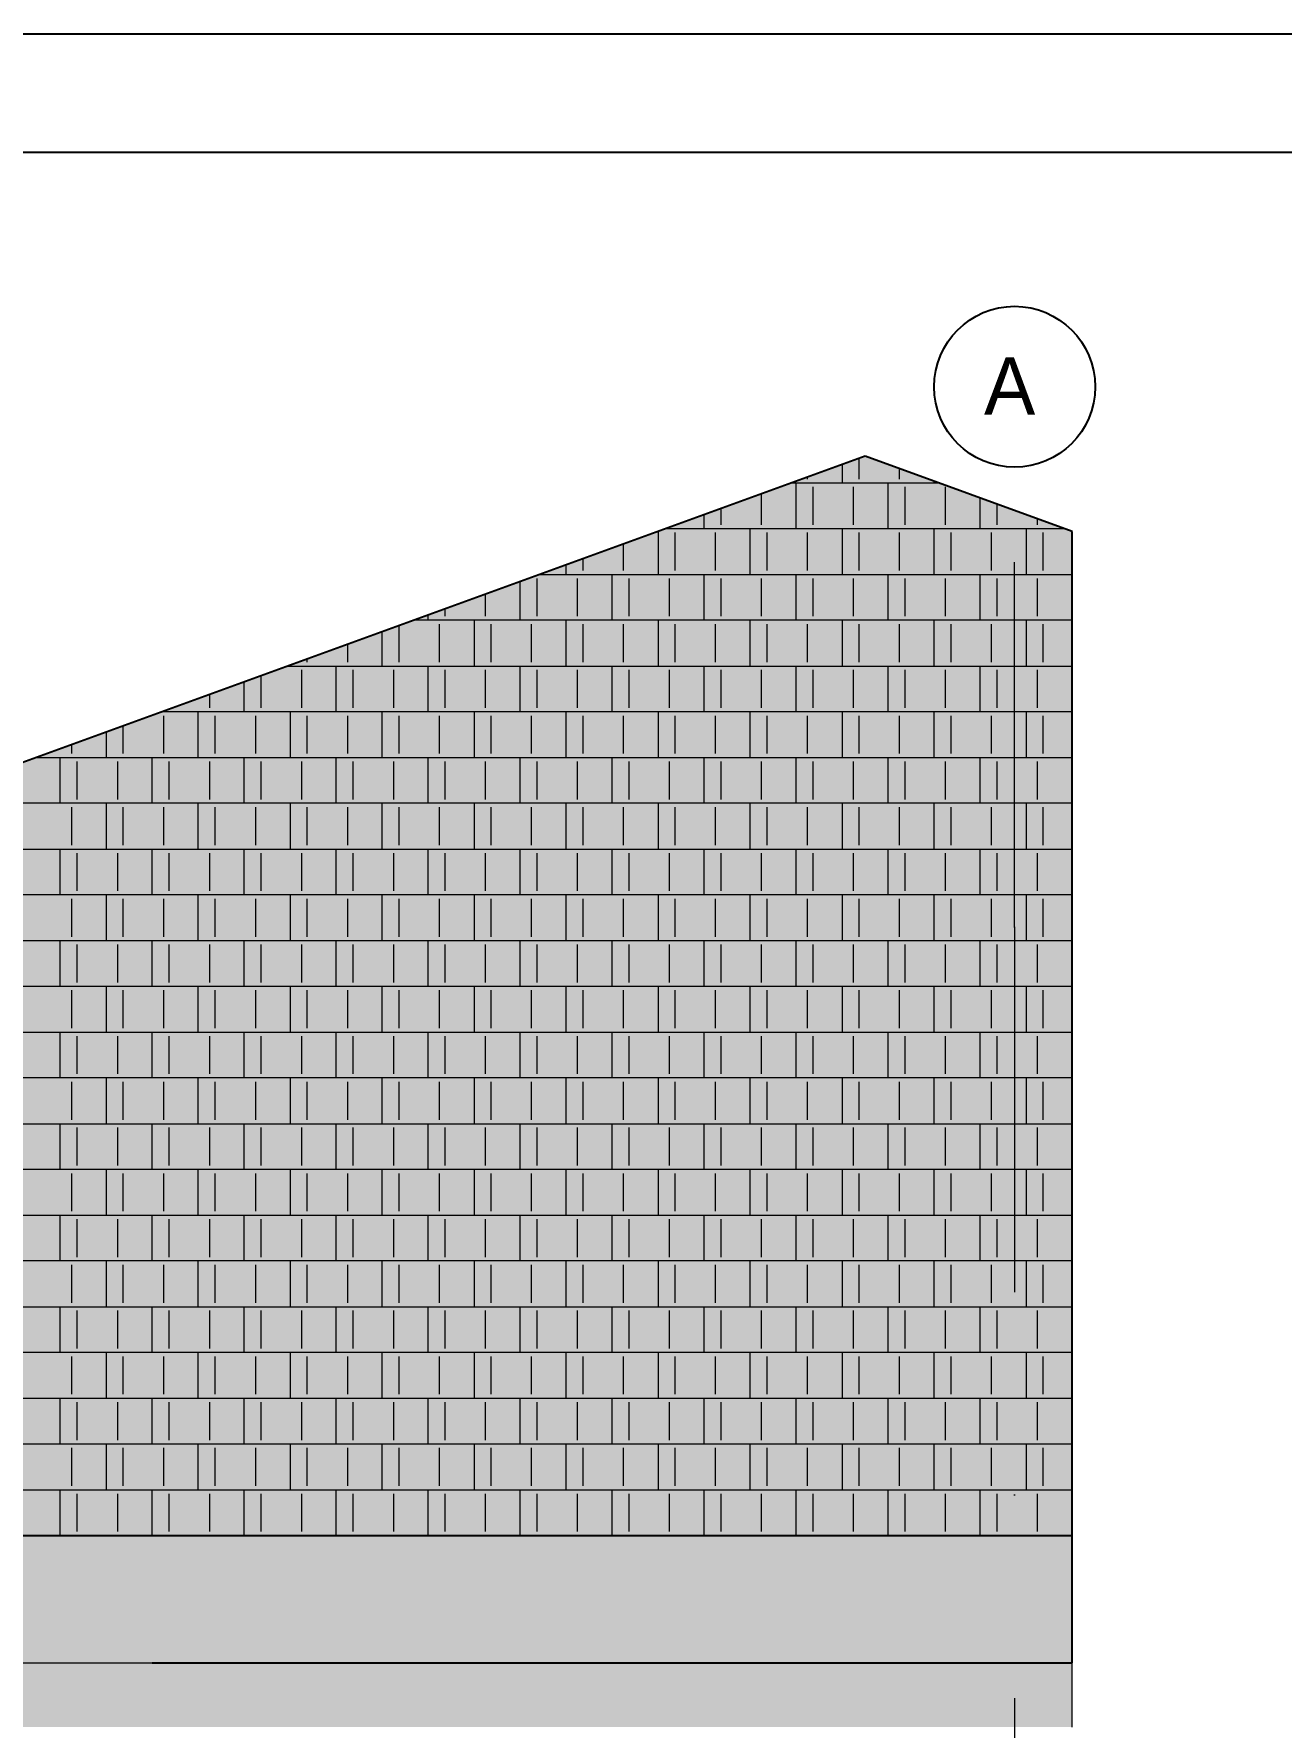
# Model space of a CAD drawing. Extents: x -1929 to 256751, y -18317 to 36108.
# Drawn here: x 12970.2 to 13241.3, y 1101.8 to 1470.1 of the extents above; entities that cross this region are included whole.
import ezdxf

# ---------------------------------------------------------------- set-up
doc = ezdxf.new("R2010")
doc.units = 0
doc.header["$LTSCALE"] = 5
doc.header["$MEASUREMENT"] = 0
doc.linetypes.add('- Осеви линии', pattern=[670.277762, 317.5, -176.388889, 0, -176.388874])
doc.linetypes.add('- Скирити линии', pattern=[245, 200, -45])
for name, color, linetype in [('6 _ - Конструктивни оси.Dimensioning', 7, 'Continuous'), ('7 _ - Основни елементи.2D Elements', 7, 'Continuous'), ('KEREMIDI', 7, 'Continuous'), ('Structural - Bearing', 7, 'Continuous')]:
    doc.layers.add(name, color=color, linetype=linetype)
doc.styles.add('GENERATED_STYLE_3', font='GOTHIC.TTF')

# ---------------------------------------------------------------- blocks, each defined once
blk = doc.blocks.new('*X18')
at = {"layer": 'KEREMIDI', "color": 250, "linetype": 'Continuous', "lineweight": 13, "ltscale": 0.01, "true_color": 0x2a2a2a}
for p, q in [((30376.7, 27332), (30376.7, 27422.4)), ((30152.7, 27332), (30152.7, 27340.8)), ((30302.7, 27395.4), (30302.7, 27314.9)), ((30552.7, 27332), (30552.7, 27377.2)), ((29952.7, 27132.9), (29952.7, 27268)), ((30081.4, 27314.9), (30302.7, 27314.9)), ((30102.7, 27115.8), (30102.7, 27314.9)), ((30176.7, 27132.9), (30176.7, 27297.8)), ((30302.7, 27314.9), (30723.9, 27314.9)), ((30352.7, 27132.9), (30352.7, 27297.8)), ((30502.7, 27115.8), (30502.7, 27314.9)), ((30576.7, 27132.9), (30576.7, 27297.8)), ((30702.7, 27314.9), (30702.7, 27322.6)), ((30752.7, 27132.9), (30752.7, 27297.8)), ((29702.7, 27115.8), (29702.7, 27177)), ((29776.7, 27132.9), (29776.7, 27204)), ((30902.7, 27115.8), (30902.7, 27249.8)), ((30976.7, 27132.9), (30976.7, 27222.9)), ((29502.7, 27104.2), (29502.7, 26916.8)), ((30302.7, 27115.8), (29534.5, 27115.8)), ((29902.7, 26916.8), (29902.7, 27115.8)), ((31102.7, 27115.8), (30302.7, 27115.8)), ((30302.7, 27115.8), (30302.7, 26916.8)), ((30702.7, 26916.8), (30702.7, 27115.8)), ((31270.9, 27115.8), (31102.7, 27115.8)), ((31102.7, 27115.8), (31102.7, 26916.8)), ((31152.7, 27132.9), (31152.7, 27158.8)), ((29352.7, 26933.9), (29352.7, 27049.7)), ((29576.7, 26933.9), (29576.7, 27098.7)), ((29752.7, 26933.9), (29752.7, 27098.7)), ((29976.7, 26933.9), (29976.7, 27098.7)), ((30152.7, 26933.9), (30152.7, 27098.7)), ((30376.7, 26933.9), (30376.7, 27098.7)), ((30552.7, 26933.9), (30552.7, 27098.7)), ((30776.7, 26933.9), (30776.7, 27098.7)), ((30952.7, 26933.9), (30952.7, 27098.7)), ((31176.7, 26933.9), (31176.7, 27098.7)), ((29102.7, 26916.8), (29102.7, 26958.7)), ((29176.7, 26933.9), (29176.7, 26985.6)), ((28902.7, 26717.7), (28902.7, 26885.9)), ((28976.7, 26734.8), (28976.7, 26899.7)), ((28987.6, 26916.8), (29502.7, 26916.8)), ((29152.7, 26734.8), (29152.7, 26899.7)), ((29302.7, 26717.7), (29302.7, 26916.8)), ((29376.7, 26734.8), (29376.7, 26899.7)), ((29502.7, 26916.8), (30302.7, 26916.8)), ((29552.7, 26734.8), (29552.7, 26899.7)), ((29702.7, 26717.7), (29702.7, 26916.8)), ((29776.7, 26734.8), (29776.7, 26899.7)), ((29952.7, 26734.8), (29952.7, 26899.7)), ((30102.7, 26717.7), (30102.7, 26916.8)), ((30176.7, 26734.8), (30176.7, 26899.7)), ((30302.7, 26916.8), (31102.7, 26916.8)), ((30352.7, 26734.8), (30352.7, 26899.7)), ((30502.7, 26717.7), (30502.7, 26916.8)), ((30576.7, 26734.8), (30576.7, 26899.7)), ((30752.7, 26734.8), (30752.7, 26899.7)), ((30902.7, 26717.7), (30902.7, 26916.8)), ((30976.7, 26734.8), (30976.7, 26899.7)), ((31102.7, 26916.8), (31302.7, 26916.8)), ((31152.7, 26734.8), (31152.7, 26899.7)), ((28752.7, 26734.8), (28752.7, 26831.3)), ((28502.7, 26717.7), (28502.7, 26740.3)), ((28576.7, 26734.8), (28576.7, 26767.2)), ((28302.7, 26518.7), (28302.7, 26667.5)), ((28376.7, 26535.8), (28376.7, 26694.4)), ((28702.7, 26717.7), (28440.7, 26717.7)), ((28552.7, 26535.8), (28552.7, 26700.6)), ((29502.7, 26717.7), (28702.7, 26717.7)), ((28702.7, 26717.7), (28702.7, 26518.7)), ((28776.7, 26535.8), (28776.7, 26700.6)), ((28952.7, 26535.8), (28952.7, 26700.6)), ((29102.7, 26518.7), (29102.7, 26717.7)), ((29176.7, 26535.8), (29176.7, 26700.6)), ((29352.7, 26535.8), (29352.7, 26700.6)), ((30302.7, 26717.7), (29502.7, 26717.7)), ((29502.7, 26717.7), (29502.7, 26518.7)), ((29576.7, 26535.8), (29576.7, 26700.6)), ((29752.7, 26535.8), (29752.7, 26700.6)), ((29902.7, 26518.7), (29902.7, 26717.7)), ((29976.7, 26535.8), (29976.7, 26700.6)), ((30152.7, 26535.8), (30152.7, 26700.6)), ((31102.7, 26717.7), (30302.7, 26717.7)), ((30302.7, 26717.7), (30302.7, 26518.7)), ((30376.7, 26535.8), (30376.7, 26700.6)), ((30552.7, 26535.8), (30552.7, 26700.6)), ((30702.7, 26518.7), (30702.7, 26717.7)), ((30776.7, 26535.8), (30776.7, 26700.6)), ((30952.7, 26535.8), (30952.7, 26700.6)), ((31302.7, 26717.7), (31102.7, 26717.7)), ((31102.7, 26717.7), (31102.7, 26518.7)), ((31176.7, 26535.8), (31176.7, 26700.6)), ((28152.7, 26535.8), (28152.7, 26612.9)), ((27893.8, 26518.7), (27902.7, 26518.7)), ((27902.7, 26521.9), (27902.7, 26518.7)), ((27902.7, 26518.7), (28702.7, 26518.7)), ((27976.7, 26535.8), (27976.7, 26548.8)), ((28102.7, 26319.6), (28102.7, 26518.7)), ((28502.7, 26319.6), (28502.7, 26518.7)), ((28702.7, 26518.7), (29502.7, 26518.7)), ((28902.7, 26319.6), (28902.7, 26518.7)), ((29302.7, 26319.6), (29302.7, 26518.7)), ((29502.7, 26518.7), (30302.7, 26518.7)), ((29702.7, 26319.6), (29702.7, 26518.7)), ((30102.7, 26319.6), (30102.7, 26518.7)), ((30302.7, 26518.7), (31102.7, 26518.7)), ((30502.7, 26319.6), (30502.7, 26518.7)), ((30902.7, 26319.6), (30902.7, 26518.7)), ((31102.7, 26518.7), (31302.7, 26518.7)), ((27702.7, 26319.6), (27702.7, 26449.1)), ((27776.7, 26336.7), (27776.7, 26476)), ((27952.7, 26336.7), (27952.7, 26501.6)), ((28176.7, 26336.7), (28176.7, 26501.6)), ((28352.7, 26336.7), (28352.7, 26501.6)), ((28576.7, 26336.7), (28576.7, 26501.6)), ((28752.7, 26336.7), (28752.7, 26501.6)), ((28976.7, 26336.7), (28976.7, 26501.6)), ((29152.7, 26336.7), (29152.7, 26501.6)), ((29376.7, 26336.7), (29376.7, 26501.6)), ((29552.7, 26336.7), (29552.7, 26501.6)), ((29776.7, 26336.7), (29776.7, 26501.6)), ((29952.7, 26336.7), (29952.7, 26501.6)), ((30176.7, 26336.7), (30176.7, 26501.6)), ((30352.7, 26336.7), (30352.7, 26501.6)), ((30576.7, 26336.7), (30576.7, 26501.6)), ((30752.7, 26336.7), (30752.7, 26501.6)), ((30976.7, 26336.7), (30976.7, 26501.6)), ((31152.7, 26336.7), (31152.7, 26501.6)), ((27552.7, 26336.7), (27552.7, 26394.5)), ((27902.7, 26319.6), (27346.9, 26319.6)), ((27352.7, 26137.7), (27352.7, 26302.5)), ((27502.7, 26120.6), (27502.7, 26319.6)), ((27576.7, 26137.7), (27576.7, 26302.5)), ((27752.7, 26137.7), (27752.7, 26302.5)), ((28702.7, 26319.6), (27902.7, 26319.6)), ((27902.7, 26319.6), (27902.7, 26120.6)), ((27976.7, 26137.7), (27976.7, 26302.5)), ((28152.7, 26137.7), (28152.7, 26302.5)), ((28302.7, 26120.6), (28302.7, 26319.6)), ((28376.7, 26137.7), (28376.7, 26302.5)), ((28552.7, 26137.7), (28552.7, 26302.5)), ((29502.7, 26319.6), (28702.7, 26319.6)), ((28702.7, 26319.6), (28702.7, 26120.6)), ((28776.7, 26137.7), (28776.7, 26302.5)), ((28952.7, 26137.7), (28952.7, 26302.5)), ((29102.7, 26120.6), (29102.7, 26319.6)), ((29176.7, 26137.7), (29176.7, 26302.5)), ((29352.7, 26137.7), (29352.7, 26302.5)), ((30302.7, 26319.6), (29502.7, 26319.6)), ((29502.7, 26319.6), (29502.7, 26120.6)), ((29576.7, 26137.7), (29576.7, 26302.5)), ((29752.7, 26137.7), (29752.7, 26302.5)), ((29902.7, 26120.6), (29902.7, 26319.6)), ((29976.7, 26137.7), (29976.7, 26302.5)), ((30152.7, 26137.7), (30152.7, 26302.5)), ((31102.7, 26319.6), (30302.7, 26319.6)), ((30302.7, 26319.6), (30302.7, 26120.6)), ((30376.7, 26137.7), (30376.7, 26302.5)), ((30552.7, 26137.7), (30552.7, 26302.5)), ((30702.7, 26120.6), (30702.7, 26319.6)), ((30776.7, 26137.7), (30776.7, 26302.5)), ((30952.7, 26137.7), (30952.7, 26302.5)), ((31302.7, 26319.6), (31102.7, 26319.6)), ((31102.7, 26319.6), (31102.7, 26120.6)), ((31176.7, 26137.7), (31176.7, 26302.5)), ((27102.7, 26230.7), (27102.7, 26120.6)), ((27176.7, 26137.7), (27176.7, 26257.7)), ((26952.7, 26137.7), (26952.7, 26176.1)), ((26800, 26120.6), (27102.7, 26120.6)), ((26902.7, 25921.5), (26902.7, 26120.6)), ((26976.7, 25938.6), (26976.7, 26103.5)), ((27102.7, 26120.6), (27902.7, 26120.6)), ((27152.7, 25938.6), (27152.7, 26103.5)), ((27302.7, 25921.5), (27302.7, 26120.6)), ((27376.7, 25938.6), (27376.7, 26103.5)), ((27552.7, 25938.6), (27552.7, 26103.5)), ((27702.7, 25921.5), (27702.7, 26120.6)), ((27776.7, 25938.6), (27776.7, 26103.5)), ((27902.7, 26120.6), (28702.7, 26120.6)), ((27952.7, 25938.6), (27952.7, 26103.5)), ((28102.7, 25921.5), (28102.7, 26120.6)), ((28176.7, 25938.6), (28176.7, 26103.5)), ((28352.7, 25938.6), (28352.7, 26103.5)), ((28502.7, 25921.5), (28502.7, 26120.6)), ((28576.7, 25938.6), (28576.7, 26103.5)), ((28702.7, 26120.6), (29502.7, 26120.6)), ((28752.7, 25938.6), (28752.7, 26103.5)), ((28902.7, 25921.5), (28902.7, 26120.6)), ((28976.7, 25938.6), (28976.7, 26103.5)), ((29152.7, 25938.6), (29152.7, 26103.5)), ((29302.7, 25921.5), (29302.7, 26120.6)), ((29376.7, 25938.6), (29376.7, 26103.5)), ((29502.7, 26120.6), (30302.7, 26120.6)), ((29552.7, 25938.6), (29552.7, 26103.5)), ((29702.7, 25921.5), (29702.7, 26120.6)), ((29776.7, 25938.6), (29776.7, 26103.5)), ((29952.7, 25938.6), (29952.7, 26103.5)), ((30102.7, 25921.5), (30102.7, 26120.6)), ((30176.7, 25938.6), (30176.7, 26103.5)), ((30302.7, 26120.6), (31102.7, 26120.6)), ((30352.7, 25938.6), (30352.7, 26103.5)), ((30502.7, 25921.5), (30502.7, 26120.6)), ((30576.7, 25938.6), (30576.7, 26103.5)), ((30752.7, 25938.6), (30752.7, 26103.5)), ((30902.7, 25921.5), (30902.7, 26120.6)), ((30976.7, 25938.6), (30976.7, 26103.5)), ((31102.7, 26120.6), (31302.7, 26120.6)), ((31152.7, 25938.6), (31152.7, 26103.5)), ((27102.7, 25921.5), (26302.7, 25921.5)), ((26952.7, 25739.5), (26952.7, 25904.4)), ((27902.7, 25921.5), (27102.7, 25921.5)), ((27102.7, 25921.5), (27102.7, 25722.4)), ((27176.7, 25739.5), (27176.7, 25904.4)), ((27352.7, 25739.5), (27352.7, 25904.4)), ((27502.7, 25722.4), (27502.7, 25921.5)), ((27576.7, 25739.5), (27576.7, 25904.4)), ((27752.7, 25739.5), (27752.7, 25904.4)), ((28702.7, 25921.5), (27902.7, 25921.5)), ((27902.7, 25921.5), (27902.7, 25722.4)), ((27976.7, 25739.5), (27976.7, 25904.4)), ((28152.7, 25739.5), (28152.7, 25904.4)), ((28302.7, 25722.4), (28302.7, 25921.5)), ((28376.7, 25739.5), (28376.7, 25904.4)), ((28552.7, 25739.5), (28552.7, 25904.4)), ((29502.7, 25921.5), (28702.7, 25921.5)), ((28702.7, 25921.5), (28702.7, 25722.4)), ((28776.7, 25739.5), (28776.7, 25904.4)), ((28952.7, 25739.5), (28952.7, 25904.4)), ((29102.7, 25722.4), (29102.7, 25921.5)), ((29176.7, 25739.5), (29176.7, 25904.4)), ((29352.7, 25739.5), (29352.7, 25904.4)), ((30302.7, 25921.5), (29502.7, 25921.5)), ((29502.7, 25921.5), (29502.7, 25722.4)), ((29576.7, 25739.5), (29576.7, 25904.4)), ((29752.7, 25739.5), (29752.7, 25904.4)), ((29902.7, 25722.4), (29902.7, 25921.5)), ((29976.7, 25739.5), (29976.7, 25904.4)), ((30152.7, 25739.5), (30152.7, 25904.4)), ((31102.7, 25921.5), (30302.7, 25921.5)), ((30302.7, 25921.5), (30302.7, 25722.4)), ((30376.7, 25739.5), (30376.7, 25904.4)), ((30552.7, 25739.5), (30552.7, 25904.4)), ((30702.7, 25722.4), (30702.7, 25921.5)), ((30776.7, 25739.5), (30776.7, 25904.4)), ((30952.7, 25739.5), (30952.7, 25904.4)), ((31302.7, 25921.5), (31102.7, 25921.5)), ((31102.7, 25921.5), (31102.7, 25722.4)), ((31176.7, 25739.5), (31176.7, 25904.4)), ((26302.7, 25722.4), (27102.7, 25722.4)), ((26902.7, 25523.4), (26902.7, 25722.4)), ((26976.7, 25540.5), (26976.7, 25705.3)), ((27102.7, 25722.4), (27902.7, 25722.4)), ((27152.7, 25540.5), (27152.7, 25705.3)), ((27302.7, 25523.4), (27302.7, 25722.4)), ((27376.7, 25540.5), (27376.7, 25705.3)), ((27552.7, 25540.5), (27552.7, 25705.3)), ((27702.7, 25523.4), (27702.7, 25722.4)), ((27776.7, 25540.5), (27776.7, 25705.3)), ((27902.7, 25722.4), (28702.7, 25722.4)), ((27952.7, 25540.5), (27952.7, 25705.3)), ((28102.7, 25523.4), (28102.7, 25722.4)), ((28176.7, 25540.5), (28176.7, 25705.3)), ((28352.7, 25540.5), (28352.7, 25705.3)), ((28502.7, 25523.4), (28502.7, 25722.4)), ((28576.7, 25540.5), (28576.7, 25705.3)), ((28702.7, 25722.4), (29502.7, 25722.4)), ((28752.7, 25540.5), (28752.7, 25705.3)), ((28902.7, 25523.4), (28902.7, 25722.4)), ((28976.7, 25540.5), (28976.7, 25705.3)), ((29152.7, 25540.5), (29152.7, 25705.3)), ((29302.7, 25523.4), (29302.7, 25722.4)), ((29376.7, 25540.5), (29376.7, 25705.3)), ((29502.7, 25722.4), (30302.7, 25722.4)), ((29552.7, 25540.5), (29552.7, 25705.3)), ((29702.7, 25523.4), (29702.7, 25722.4)), ((29776.7, 25540.5), (29776.7, 25705.3)), ((29952.7, 25540.5), (29952.7, 25705.3)), ((30102.7, 25523.4), (30102.7, 25722.4)), ((30176.7, 25540.5), (30176.7, 25705.3)), ((30302.7, 25722.4), (31102.7, 25722.4)), ((30352.7, 25540.5), (30352.7, 25705.3)), ((30502.7, 25523.4), (30502.7, 25722.4)), ((30576.7, 25540.5), (30576.7, 25705.3)), ((30752.7, 25540.5), (30752.7, 25705.3)), ((30902.7, 25523.4), (30902.7, 25722.4)), ((30976.7, 25540.5), (30976.7, 25705.3)), ((31102.7, 25722.4), (31302.7, 25722.4)), ((31152.7, 25540.5), (31152.7, 25705.3)), ((27102.7, 25523.4), (26302.7, 25523.4)), ((26952.7, 25341.4), (26952.7, 25506.3)), ((27902.7, 25523.4), (27102.7, 25523.4)), ((27102.7, 25523.4), (27102.7, 25324.3)), ((27176.7, 25341.4), (27176.7, 25506.3)), ((27352.7, 25341.4), (27352.7, 25506.3)), ((27502.7, 25324.3), (27502.7, 25523.4)), ((27576.7, 25341.4), (27576.7, 25506.3)), ((27752.7, 25341.4), (27752.7, 25506.3)), ((28702.7, 25523.4), (27902.7, 25523.4)), ((27902.7, 25523.4), (27902.7, 25324.3)), ((27976.7, 25341.4), (27976.7, 25506.3)), ((28152.7, 25341.4), (28152.7, 25506.3)), ((28302.7, 25324.3), (28302.7, 25523.4)), ((28376.7, 25341.4), (28376.7, 25506.3)), ((28552.7, 25341.4), (28552.7, 25506.3)), ((29502.7, 25523.4), (28702.7, 25523.4)), ((28702.7, 25523.4), (28702.7, 25324.3)), ((28776.7, 25341.4), (28776.7, 25506.3)), ((28952.7, 25341.4), (28952.7, 25506.3)), ((29102.7, 25324.3), (29102.7, 25523.4)), ((29176.7, 25341.4), (29176.7, 25506.3)), ((29352.7, 25341.4), (29352.7, 25506.3)), ((30302.7, 25523.4), (29502.7, 25523.4)), ((29502.7, 25523.4), (29502.7, 25324.3)), ((29576.7, 25341.4), (29576.7, 25506.3)), ((29752.7, 25341.4), (29752.7, 25506.3)), ((29902.7, 25324.3), (29902.7, 25523.4)), ((29976.7, 25341.4), (29976.7, 25506.3)), ((30152.7, 25341.4), (30152.7, 25506.3)), ((31102.7, 25523.4), (30302.7, 25523.4)), ((30302.7, 25523.4), (30302.7, 25324.3)), ((30376.7, 25341.4), (30376.7, 25506.3)), ((30552.7, 25341.4), (30552.7, 25506.3)), ((30702.7, 25324.3), (30702.7, 25523.4)), ((30776.7, 25341.4), (30776.7, 25506.3)), ((30952.7, 25341.4), (30952.7, 25506.3)), ((31302.7, 25523.4), (31102.7, 25523.4)), ((31102.7, 25523.4), (31102.7, 25324.3)), ((31176.7, 25341.4), (31176.7, 25506.3)), ((26302.7, 25324.3), (27102.7, 25324.3)), ((26902.7, 25125.3), (26902.7, 25324.3)), ((26976.7, 25142.4), (26976.7, 25307.2)), ((27102.7, 25324.3), (27902.7, 25324.3)), ((27152.7, 25142.4), (27152.7, 25307.2)), ((27302.7, 25125.3), (27302.7, 25324.3)), ((27376.7, 25142.4), (27376.7, 25307.2)), ((27552.7, 25142.4), (27552.7, 25307.2)), ((27702.7, 25125.3), (27702.7, 25324.3)), ((27776.7, 25142.4), (27776.7, 25307.2)), ((27902.7, 25324.3), (28702.7, 25324.3)), ((27952.7, 25142.4), (27952.7, 25307.2)), ((28102.7, 25125.3), (28102.7, 25324.3)), ((28176.7, 25142.4), (28176.7, 25307.2)), ((28352.7, 25142.4), (28352.7, 25307.2)), ((28502.7, 25125.3), (28502.7, 25324.3)), ((28576.7, 25142.4), (28576.7, 25307.2)), ((28702.7, 25324.3), (29502.7, 25324.3)), ((28752.7, 25142.4), (28752.7, 25307.2)), ((28902.7, 25125.3), (28902.7, 25324.3)), ((28976.7, 25142.4), (28976.7, 25307.2)), ((29152.7, 25142.4), (29152.7, 25307.2)), ((29302.7, 25125.3), (29302.7, 25324.3)), ((29376.7, 25142.4), (29376.7, 25307.2)), ((29502.7, 25324.3), (30302.7, 25324.3)), ((29552.7, 25142.4), (29552.7, 25307.2)), ((29702.7, 25125.3), (29702.7, 25324.3)), ((29776.7, 25142.4), (29776.7, 25307.2)), ((29952.7, 25142.4), (29952.7, 25307.2)), ((30102.7, 25125.3), (30102.7, 25324.3)), ((30176.7, 25142.4), (30176.7, 25307.2)), ((30302.7, 25324.3), (31102.7, 25324.3)), ((30352.7, 25142.4), (30352.7, 25307.2)), ((30502.7, 25125.3), (30502.7, 25324.3)), ((30576.7, 25142.4), (30576.7, 25307.2)), ((30752.7, 25142.4), (30752.7, 25307.2)), ((30902.7, 25125.3), (30902.7, 25324.3)), ((30976.7, 25142.4), (30976.7, 25307.2)), ((31102.7, 25324.3), (31302.7, 25324.3)), ((31152.7, 25142.4), (31152.7, 25307.2)), ((27102.7, 25125.3), (26302.7, 25125.3)), ((27902.7, 25125.3), (27102.7, 25125.3)), ((27102.7, 25125.3), (27102.7, 24926.2)), ((27502.7, 24926.2), (27502.7, 25125.3)), ((28702.7, 25125.3), (27902.7, 25125.3)), ((27902.7, 25125.3), (27902.7, 24926.2)), ((28302.7, 24926.2), (28302.7, 25125.3)), ((29502.7, 25125.3), (28702.7, 25125.3)), ((28702.7, 25125.3), (28702.7, 24926.2)), ((29102.7, 24926.2), (29102.7, 25125.3)), ((30302.7, 25125.3), (29502.7, 25125.3)), ((29502.7, 25125.3), (29502.7, 24926.2)), ((29902.7, 24926.2), (29902.7, 25125.3)), ((31102.7, 25125.3), (30302.7, 25125.3)), ((30302.7, 25125.3), (30302.7, 24926.2)), ((30702.7, 24926.2), (30702.7, 25125.3)), ((31302.7, 25125.3), (31102.7, 25125.3)), ((31102.7, 25125.3), (31102.7, 24926.2)), ((26952.7, 24943.3), (26952.7, 25108.2)), ((27176.7, 24943.3), (27176.7, 25108.2)), ((27352.7, 24943.3), (27352.7, 25108.2)), ((27576.7, 24943.3), (27576.7, 25108.2)), ((27752.7, 24943.3), (27752.7, 25108.2)), ((27976.7, 24943.3), (27976.7, 25108.2)), ((28152.7, 24943.3), (28152.7, 25108.2)), ((28376.7, 24943.3), (28376.7, 25108.2)), ((28552.7, 24943.3), (28552.7, 25108.2)), ((28776.7, 24943.3), (28776.7, 25108.2)), ((28952.7, 24943.3), (28952.7, 25108.2)), ((29176.7, 24943.3), (29176.7, 25108.2)), ((29352.7, 24943.3), (29352.7, 25108.2)), ((29576.7, 24943.3), (29576.7, 25108.2)), ((29752.7, 24943.3), (29752.7, 25108.2)), ((29976.7, 24943.3), (29976.7, 25108.2)), ((30152.7, 24943.3), (30152.7, 25108.2)), ((30376.7, 24943.3), (30376.7, 25108.2)), ((30552.7, 24943.3), (30552.7, 25108.2)), ((30776.7, 24943.3), (30776.7, 25108.2)), ((30952.7, 24943.3), (30952.7, 25108.2)), ((31176.7, 24943.3), (31176.7, 25108.2)), ((26302.7, 24926.2), (27102.7, 24926.2)), ((26902.7, 24727.2), (26902.7, 24926.2)), ((26976.7, 24744.3), (26976.7, 24909.1)), ((27102.7, 24926.2), (27902.7, 24926.2)), ((27152.7, 24744.3), (27152.7, 24909.1)), ((27302.7, 24727.2), (27302.7, 24926.2)), ((27376.7, 24744.3), (27376.7, 24909.1)), ((27552.7, 24744.3), (27552.7, 24909.1)), ((27702.7, 24727.2), (27702.7, 24926.2)), ((27776.7, 24744.3), (27776.7, 24909.1)), ((27902.7, 24926.2), (28702.7, 24926.2)), ((27952.7, 24744.3), (27952.7, 24909.1)), ((28102.7, 24727.2), (28102.7, 24926.2)), ((28176.7, 24744.3), (28176.7, 24909.1)), ((28352.7, 24744.3), (28352.7, 24909.1)), ((28502.7, 24727.2), (28502.7, 24926.2)), ((28576.7, 24744.3), (28576.7, 24909.1)), ((28702.7, 24926.2), (29502.7, 24926.2)), ((28752.7, 24744.3), (28752.7, 24909.1)), ((28902.7, 24727.2), (28902.7, 24926.2)), ((28976.7, 24744.3), (28976.7, 24909.1)), ((29152.7, 24744.3), (29152.7, 24909.1)), ((29302.7, 24727.2), (29302.7, 24926.2)), ((29376.7, 24744.3), (29376.7, 24909.1)), ((29502.7, 24926.2), (30302.7, 24926.2)), ((29552.7, 24744.3), (29552.7, 24909.1)), ((29702.7, 24727.2), (29702.7, 24926.2)), ((29776.7, 24744.3), (29776.7, 24909.1)), ((29952.7, 24744.3), (29952.7, 24909.1)), ((30102.7, 24727.2), (30102.7, 24926.2)), ((30176.7, 24744.3), (30176.7, 24909.1)), ((30302.7, 24926.2), (31102.7, 24926.2)), ((30352.7, 24744.3), (30352.7, 24909.1)), ((30502.7, 24727.2), (30502.7, 24926.2)), ((30576.7, 24744.3), (30576.7, 24909.1)), ((30752.7, 24744.3), (30752.7, 24909.1)), ((30902.7, 24727.2), (30902.7, 24926.2)), ((30976.7, 24744.3), (30976.7, 24909.1)), ((31102.7, 24926.2), (31302.7, 24926.2)), ((31152.7, 24744.3), (31152.7, 24909.1)), ((27102.7, 24727.2), (26302.7, 24727.2)), ((26952.7, 24545.2), (26952.7, 24710.1)), ((27902.7, 24727.2), (27102.7, 24727.2)), ((27102.7, 24727.2), (27102.7, 24528.1)), ((27176.7, 24545.2), (27176.7, 24710.1)), ((27352.7, 24545.2), (27352.7, 24710.1)), ((27502.7, 24528.1), (27502.7, 24727.2)), ((27576.7, 24545.2), (27576.7, 24710.1)), ((27752.7, 24545.2), (27752.7, 24710.1)), ((28702.7, 24727.2), (27902.7, 24727.2)), ((27902.7, 24727.2), (27902.7, 24528.1)), ((27976.7, 24545.2), (27976.7, 24710.1)), ((28152.7, 24545.2), (28152.7, 24710.1)), ((28302.7, 24528.1), (28302.7, 24727.2)), ((28376.7, 24545.2), (28376.7, 24710.1)), ((28552.7, 24545.2), (28552.7, 24710.1)), ((29502.7, 24727.2), (28702.7, 24727.2)), ((28702.7, 24727.2), (28702.7, 24528.1)), ((28776.7, 24545.2), (28776.7, 24710.1)), ((28952.7, 24545.2), (28952.7, 24710.1)), ((29102.7, 24528.1), (29102.7, 24727.2)), ((29176.7, 24545.2), (29176.7, 24710.1)), ((29352.7, 24545.2), (29352.7, 24710.1)), ((30302.7, 24727.2), (29502.7, 24727.2)), ((29502.7, 24727.2), (29502.7, 24528.1)), ((29576.7, 24545.2), (29576.7, 24710.1)), ((29752.7, 24545.2), (29752.7, 24710.1)), ((29902.7, 24528.1), (29902.7, 24727.2)), ((29976.7, 24545.2), (29976.7, 24710.1)), ((30152.7, 24545.2), (30152.7, 24710.1)), ((31102.7, 24727.2), (30302.7, 24727.2)), ((30302.7, 24727.2), (30302.7, 24528.1)), ((30376.7, 24545.2), (30376.7, 24710.1)), ((30552.7, 24545.2), (30552.7, 24710.1)), ((30702.7, 24528.1), (30702.7, 24727.2)), ((30776.7, 24545.2), (30776.7, 24710.1)), ((30952.7, 24545.2), (30952.7, 24710.1)), ((31302.7, 24727.2), (31102.7, 24727.2)), ((31102.7, 24727.2), (31102.7, 24528.1)), ((31176.7, 24545.2), (31176.7, 24710.1)), ((26302.7, 24528.1), (27102.7, 24528.1)), ((26902.7, 24329.1), (26902.7, 24528.1)), ((27102.7, 24528.1), (27902.7, 24528.1)), ((27302.7, 24329.1), (27302.7, 24528.1)), ((27702.7, 24329.1), (27702.7, 24528.1)), ((27902.7, 24528.1), (28702.7, 24528.1)), ((28102.7, 24329.1), (28102.7, 24528.1)), ((28502.7, 24329.1), (28502.7, 24528.1)), ((28702.7, 24528.1), (29502.7, 24528.1)), ((28902.7, 24329.1), (28902.7, 24528.1)), ((29302.7, 24329.1), (29302.7, 24528.1)), ((29502.7, 24528.1), (30302.7, 24528.1)), ((29702.7, 24329.1), (29702.7, 24528.1)), ((30102.7, 24329.1), (30102.7, 24528.1)), ((30302.7, 24528.1), (31102.7, 24528.1)), ((30502.7, 24329.1), (30502.7, 24528.1)), ((30902.7, 24329.1), (30902.7, 24528.1)), ((31102.7, 24528.1), (31302.7, 24528.1)), ((26976.7, 24346.2), (26976.7, 24511)), ((27152.7, 24346.2), (27152.7, 24511)), ((27376.7, 24346.2), (27376.7, 24511)), ((27552.7, 24346.2), (27552.7, 24511)), ((27776.7, 24346.2), (27776.7, 24511)), ((27952.7, 24346.2), (27952.7, 24511)), ((28176.7, 24346.2), (28176.7, 24511)), ((28352.7, 24346.2), (28352.7, 24511)), ((28576.7, 24346.2), (28576.7, 24511)), ((28752.7, 24346.2), (28752.7, 24511)), ((28976.7, 24346.2), (28976.7, 24511)), ((29152.7, 24346.2), (29152.7, 24511)), ((29376.7, 24346.2), (29376.7, 24511)), ((29552.7, 24346.2), (29552.7, 24511)), ((29776.7, 24346.2), (29776.7, 24511)), ((29952.7, 24346.2), (29952.7, 24511)), ((30176.7, 24346.2), (30176.7, 24511)), ((30352.7, 24346.2), (30352.7, 24511)), ((30576.7, 24346.2), (30576.7, 24511)), ((30752.7, 24346.2), (30752.7, 24511)), ((30976.7, 24346.2), (30976.7, 24511)), ((31152.7, 24346.2), (31152.7, 24511)), ((27102.7, 24329.1), (26302.7, 24329.1)), ((26952.7, 24147.1), (26952.7, 24311.9)), ((27902.7, 24329.1), (27102.7, 24329.1)), ((27102.7, 24329.1), (27102.7, 24130)), ((27176.7, 24147.1), (27176.7, 24311.9)), ((27352.7, 24147.1), (27352.7, 24311.9)), ((27502.7, 24130), (27502.7, 24329.1)), ((27576.7, 24147.1), (27576.7, 24311.9)), ((27752.7, 24147.1), (27752.7, 24311.9)), ((28702.7, 24329.1), (27902.7, 24329.1)), ((27902.7, 24329.1), (27902.7, 24130)), ((27976.7, 24147.1), (27976.7, 24311.9)), ((28152.7, 24147.1), (28152.7, 24311.9)), ((28302.7, 24130), (28302.7, 24329.1)), ((28376.7, 24147.1), (28376.7, 24311.9)), ((28552.7, 24147.1), (28552.7, 24311.9)), ((29502.7, 24329.1), (28702.7, 24329.1)), ((28702.7, 24329.1), (28702.7, 24130)), ((28776.7, 24147.1), (28776.7, 24311.9)), ((28952.7, 24147.1), (28952.7, 24311.9)), ((29102.7, 24130), (29102.7, 24329.1)), ((29176.7, 24147.1), (29176.7, 24311.9)), ((29352.7, 24147.1), (29352.7, 24311.9)), ((30302.7, 24329.1), (29502.7, 24329.1)), ((29502.7, 24329.1), (29502.7, 24130)), ((29576.7, 24147.1), (29576.7, 24311.9)), ((29752.7, 24147.1), (29752.7, 24311.9)), ((29902.7, 24130), (29902.7, 24329.1)), ((29976.7, 24147.1), (29976.7, 24311.9)), ((30152.7, 24147.1), (30152.7, 24311.9)), ((31102.7, 24329.1), (30302.7, 24329.1)), ((30302.7, 24329.1), (30302.7, 24130)), ((30376.7, 24147.1), (30376.7, 24311.9)), ((30552.7, 24147.1), (30552.7, 24311.9)), ((30702.7, 24130), (30702.7, 24329.1)), ((30776.7, 24147.1), (30776.7, 24311.9)), ((30952.7, 24147.1), (30952.7, 24311.9)), ((31302.7, 24329.1), (31102.7, 24329.1)), ((31102.7, 24329.1), (31102.7, 24130)), ((31176.7, 24147.1), (31176.7, 24311.9)), ((26302.7, 24130), (27102.7, 24130)), ((26902.7, 23930.9), (26902.7, 24130)), ((26976.7, 23948), (26976.7, 24112.9)), ((27102.7, 24130), (27902.7, 24130)), ((27152.7, 23948), (27152.7, 24112.9)), ((27302.7, 23930.9), (27302.7, 24130)), ((27376.7, 23948), (27376.7, 24112.9)), ((27552.7, 23948), (27552.7, 24112.9)), ((27702.7, 23930.9), (27702.7, 24130)), ((27776.7, 23948), (27776.7, 24112.9)), ((27902.7, 24130), (28702.7, 24130)), ((27952.7, 23948), (27952.7, 24112.9)), ((28102.7, 23930.9), (28102.7, 24130)), ((28176.7, 23948), (28176.7, 24112.9)), ((28352.7, 23948), (28352.7, 24112.9)), ((28502.7, 23930.9), (28502.7, 24130)), ((28576.7, 23948), (28576.7, 24112.9)), ((28702.7, 24130), (29502.7, 24130)), ((28752.7, 23948), (28752.7, 24112.9)), ((28902.7, 23930.9), (28902.7, 24130)), ((28976.7, 23948), (28976.7, 24112.9)), ((29152.7, 23948), (29152.7, 24112.9)), ((29302.7, 23930.9), (29302.7, 24130)), ((29376.7, 23948), (29376.7, 24112.9)), ((29502.7, 24130), (30302.7, 24130)), ((29552.7, 23948), (29552.7, 24112.9)), ((29702.7, 23930.9), (29702.7, 24130)), ((29776.7, 23948), (29776.7, 24112.9)), ((29952.7, 23948), (29952.7, 24112.9)), ((30102.7, 23930.9), (30102.7, 24130)), ((30176.7, 23948), (30176.7, 24112.9)), ((30302.7, 24130), (31102.7, 24130)), ((30352.7, 23948), (30352.7, 24112.9)), ((30502.7, 23930.9), (30502.7, 24130)), ((30576.7, 23948), (30576.7, 24112.9)), ((30752.7, 23948), (30752.7, 24112.9)), ((30902.7, 23930.9), (30902.7, 24130)), ((30976.7, 23948), (30976.7, 24112.9)), ((31102.7, 24130), (31302.7, 24130)), ((31152.7, 23948), (31152.7, 24112.9)), ((27102.7, 23930.9), (26302.7, 23930.9)), ((26952.7, 23749), (26952.7, 23913.8)), ((27902.7, 23930.9), (27102.7, 23930.9)), ((27102.7, 23930.9), (27102.7, 23731.9)), ((27176.7, 23749), (27176.7, 23913.8)), ((27352.7, 23749), (27352.7, 23913.8)), ((27502.7, 23731.9), (27502.7, 23930.9)), ((27576.7, 23749), (27576.7, 23913.8)), ((27752.7, 23749), (27752.7, 23913.8)), ((28702.7, 23930.9), (27902.7, 23930.9)), ((27902.7, 23930.9), (27902.7, 23731.9)), ((27976.7, 23749), (27976.7, 23913.8)), ((28152.7, 23749), (28152.7, 23913.8)), ((28302.7, 23731.9), (28302.7, 23930.9)), ((28376.7, 23749), (28376.7, 23913.8)), ((28552.7, 23749), (28552.7, 23913.8)), ((29502.7, 23930.9), (28702.7, 23930.9)), ((28702.7, 23930.9), (28702.7, 23731.9)), ((28776.7, 23749), (28776.7, 23913.8)), ((28952.7, 23749), (28952.7, 23913.8)), ((29102.7, 23731.9), (29102.7, 23930.9)), ((29176.7, 23749), (29176.7, 23913.8)), ((29352.7, 23749), (29352.7, 23913.8)), ((30302.7, 23930.9), (29502.7, 23930.9)), ((29502.7, 23930.9), (29502.7, 23731.9)), ((29576.7, 23749), (29576.7, 23913.8)), ((29752.7, 23749), (29752.7, 23913.8)), ((29902.7, 23731.9), (29902.7, 23930.9)), ((29976.7, 23749), (29976.7, 23913.8)), ((30152.7, 23749), (30152.7, 23913.8)), ((31102.7, 23930.9), (30302.7, 23930.9)), ((30302.7, 23930.9), (30302.7, 23731.9)), ((30376.7, 23749), (30376.7, 23913.8)), ((30552.7, 23749), (30552.7, 23913.8)), ((30702.7, 23731.9), (30702.7, 23930.9)), ((30776.7, 23749), (30776.7, 23913.8)), ((30952.7, 23749), (30952.7, 23913.8)), ((31302.7, 23930.9), (31102.7, 23930.9)), ((31102.7, 23930.9), (31102.7, 23731.9)), ((31176.7, 23749), (31176.7, 23913.8)), ((26302.7, 23731.9), (27102.7, 23731.9)), ((26902.7, 23532.8), (26902.7, 23731.9)), ((27102.7, 23731.9), (27902.7, 23731.9)), ((27302.7, 23532.8), (27302.7, 23731.9)), ((27702.7, 23532.8), (27702.7, 23731.9)), ((27902.7, 23731.9), (28702.7, 23731.9)), ((28102.7, 23532.8), (28102.7, 23731.9)), ((28502.7, 23532.8), (28502.7, 23731.9)), ((28702.7, 23731.9), (29502.7, 23731.9)), ((28902.7, 23532.8), (28902.7, 23731.9)), ((29302.7, 23532.8), (29302.7, 23731.9)), ((29502.7, 23731.9), (30302.7, 23731.9)), ((29702.7, 23532.8), (29702.7, 23731.9)), ((30102.7, 23532.8), (30102.7, 23731.9)), ((30302.7, 23731.9), (31102.7, 23731.9)), ((30502.7, 23532.8), (30502.7, 23731.9)), ((30902.7, 23532.8), (30902.7, 23731.9)), ((31102.7, 23731.9), (31302.7, 23731.9)), ((26976.7, 23549.9), (26976.7, 23714.8)), ((27152.7, 23549.9), (27152.7, 23714.8)), ((27376.7, 23549.9), (27376.7, 23714.8)), ((27552.7, 23549.9), (27552.7, 23714.8)), ((27776.7, 23549.9), (27776.7, 23714.8)), ((27952.7, 23549.9), (27952.7, 23714.8)), ((28176.7, 23549.9), (28176.7, 23714.8)), ((28352.7, 23549.9), (28352.7, 23714.8)), ((28576.7, 23549.9), (28576.7, 23714.8)), ((28752.7, 23549.9), (28752.7, 23714.8)), ((28976.7, 23549.9), (28976.7, 23714.8)), ((29152.7, 23549.9), (29152.7, 23714.8)), ((29376.7, 23549.9), (29376.7, 23714.8)), ((29552.7, 23549.9), (29552.7, 23714.8)), ((29776.7, 23549.9), (29776.7, 23714.8)), ((29952.7, 23549.9), (29952.7, 23714.8)), ((30176.7, 23549.9), (30176.7, 23714.8)), ((30352.7, 23549.9), (30352.7, 23714.8)), ((30576.7, 23549.9), (30576.7, 23714.8)), ((30752.7, 23549.9), (30752.7, 23714.8)), ((30976.7, 23549.9), (30976.7, 23714.8)), ((31152.7, 23549.9), (31152.7, 23714.8)), ((27102.7, 23532.8), (26302.7, 23532.8)), ((26952.7, 23350.9), (26952.7, 23515.7)), ((27902.7, 23532.8), (27102.7, 23532.8)), ((27102.7, 23532.8), (27102.7, 23333.8)), ((27176.7, 23350.9), (27176.7, 23515.7)), ((27352.7, 23350.9), (27352.7, 23515.7)), ((27502.7, 23333.8), (27502.7, 23532.8)), ((27576.7, 23350.9), (27576.7, 23515.7)), ((27752.7, 23350.9), (27752.7, 23515.7)), ((28702.7, 23532.8), (27902.7, 23532.8)), ((27902.7, 23532.8), (27902.7, 23333.8)), ((27976.7, 23350.9), (27976.7, 23515.7)), ((28152.7, 23350.9), (28152.7, 23515.7)), ((28302.7, 23333.8), (28302.7, 23532.8)), ((28376.7, 23350.9), (28376.7, 23515.7)), ((28552.7, 23350.9), (28552.7, 23515.7)), ((29502.7, 23532.8), (28702.7, 23532.8)), ((28702.7, 23532.8), (28702.7, 23333.8)), ((28776.7, 23350.9), (28776.7, 23515.7)), ((28952.7, 23350.9), (28952.7, 23515.7)), ((29102.7, 23333.8), (29102.7, 23532.8)), ((29176.7, 23350.9), (29176.7, 23515.7)), ((29352.7, 23350.9), (29352.7, 23515.7)), ((30302.7, 23532.8), (29502.7, 23532.8)), ((29502.7, 23532.8), (29502.7, 23333.8)), ((29576.7, 23350.9), (29576.7, 23515.7)), ((29752.7, 23350.9), (29752.7, 23515.7)), ((29902.7, 23333.8), (29902.7, 23532.8)), ((29976.7, 23350.9), (29976.7, 23515.7)), ((30152.7, 23350.9), (30152.7, 23515.7)), ((31102.7, 23532.8), (30302.7, 23532.8)), ((30302.7, 23532.8), (30302.7, 23333.8)), ((30376.7, 23350.9), (30376.7, 23515.7)), ((30552.7, 23350.9), (30552.7, 23515.7)), ((30702.7, 23333.8), (30702.7, 23532.8)), ((30776.7, 23350.9), (30776.7, 23515.7)), ((30952.7, 23350.9), (30952.7, 23515.7)), ((31302.7, 23532.8), (31102.7, 23532.8)), ((31102.7, 23532.8), (31102.7, 23333.8)), ((31176.7, 23350.9), (31176.7, 23515.7)), ((26302.7, 23333.8), (27102.7, 23333.8)), ((26902.7, 23134.7), (26902.7, 23333.8)), ((26976.7, 23151.8), (26976.7, 23316.7)), ((27102.7, 23333.8), (27902.7, 23333.8)), ((27152.7, 23151.8), (27152.7, 23316.7)), ((27302.7, 23134.7), (27302.7, 23333.8)), ((27376.7, 23151.8), (27376.7, 23316.7)), ((27552.7, 23151.8), (27552.7, 23316.7)), ((27702.7, 23134.7), (27702.7, 23333.8)), ((27776.7, 23151.8), (27776.7, 23316.7)), ((27902.7, 23333.8), (28702.7, 23333.8)), ((27952.7, 23151.8), (27952.7, 23316.7)), ((28102.7, 23134.7), (28102.7, 23333.8)), ((28176.7, 23151.8), (28176.7, 23316.7)), ((28352.7, 23151.8), (28352.7, 23316.7)), ((28502.7, 23134.7), (28502.7, 23333.8)), ((28576.7, 23151.8), (28576.7, 23316.7)), ((28702.7, 23333.8), (29502.7, 23333.8)), ((28752.7, 23151.8), (28752.7, 23316.7)), ((28902.7, 23134.7), (28902.7, 23333.8)), ((28976.7, 23151.8), (28976.7, 23316.7)), ((29152.7, 23151.8), (29152.7, 23316.7)), ((29302.7, 23134.7), (29302.7, 23333.8)), ((29376.7, 23151.8), (29376.7, 23316.7)), ((29502.7, 23333.8), (30302.7, 23333.8)), ((29552.7, 23151.8), (29552.7, 23316.7)), ((29702.7, 23134.7), (29702.7, 23333.8)), ((29776.7, 23151.8), (29776.7, 23316.7)), ((29952.7, 23151.8), (29952.7, 23316.7)), ((30102.7, 23134.7), (30102.7, 23333.8)), ((30176.7, 23151.8), (30176.7, 23316.7)), ((30302.7, 23333.8), (31102.7, 23333.8)), ((30352.7, 23151.8), (30352.7, 23316.7)), ((30502.7, 23134.7), (30502.7, 23333.8)), ((30576.7, 23151.8), (30576.7, 23316.7)), ((30752.7, 23151.8), (30752.7, 23316.7)), ((30902.7, 23134.7), (30902.7, 23333.8)), ((30976.7, 23151.8), (30976.7, 23316.7)), ((31102.7, 23333.8), (31302.7, 23333.8)), ((31152.7, 23151.8), (31152.7, 23316.7)), ((27102.7, 23134.7), (26302.7, 23134.7)), ((27902.7, 23134.7), (27102.7, 23134.7)), ((27102.7, 23134.7), (27102.7, 22935.7)), ((27502.7, 22935.7), (27502.7, 23134.7)), ((28702.7, 23134.7), (27902.7, 23134.7)), ((27902.7, 23134.7), (27902.7, 22935.7)), ((28302.7, 22935.7), (28302.7, 23134.7)), ((29502.7, 23134.7), (28702.7, 23134.7)), ((28702.7, 23134.7), (28702.7, 22935.7)), ((29102.7, 22935.7), (29102.7, 23134.7)), ((30302.7, 23134.7), (29502.7, 23134.7)), ((29502.7, 23134.7), (29502.7, 22935.7)), ((29902.7, 22935.7), (29902.7, 23134.7)), ((31102.7, 23134.7), (30302.7, 23134.7)), ((30302.7, 23134.7), (30302.7, 22935.7)), ((30702.7, 22935.7), (30702.7, 23134.7)), ((31302.7, 23134.7), (31102.7, 23134.7)), ((31102.7, 23134.7), (31102.7, 22935.7)), ((26952.7, 22952.8), (26952.7, 23117.6)), ((27176.7, 22952.8), (27176.7, 23117.6)), ((27352.7, 22952.8), (27352.7, 23117.6)), ((27576.7, 22952.8), (27576.7, 23117.6)), ((27752.7, 22952.8), (27752.7, 23117.6)), ((27976.7, 22952.8), (27976.7, 23117.6)), ((28152.7, 22952.8), (28152.7, 23117.6)), ((28376.7, 22952.8), (28376.7, 23117.6)), ((28552.7, 22952.8), (28552.7, 23117.6)), ((28776.7, 22952.8), (28776.7, 23117.6)), ((28952.7, 22952.8), (28952.7, 23117.6)), ((29176.7, 22952.8), (29176.7, 23117.6)), ((29352.7, 22952.8), (29352.7, 23117.6)), ((29576.7, 22952.8), (29576.7, 23117.6)), ((29752.7, 22952.8), (29752.7, 23117.6)), ((29976.7, 22952.8), (29976.7, 23117.6)), ((30152.7, 22952.8), (30152.7, 23117.6)), ((30376.7, 22952.8), (30376.7, 23117.6)), ((30552.7, 22952.8), (30552.7, 23117.6)), ((30776.7, 22952.8), (30776.7, 23117.6)), ((30952.7, 22952.8), (30952.7, 23117.6)), ((31176.7, 22952.8), (31176.7, 23117.6)), ((26302.7, 22935.7), (27102.7, 22935.7)), ((26902.7, 22736.6), (26902.7, 22935.7)), ((26976.7, 22753.7), (26976.7, 22918.6)), ((27102.7, 22935.7), (27902.7, 22935.7)), ((27152.7, 22753.7), (27152.7, 22918.6)), ((27302.7, 22736.6), (27302.7, 22935.7)), ((27376.7, 22753.7), (27376.7, 22918.6)), ((27552.7, 22753.7), (27552.7, 22918.6)), ((27702.7, 22736.6), (27702.7, 22935.7)), ((27776.7, 22753.7), (27776.7, 22918.6)), ((27902.7, 22935.7), (28702.7, 22935.7)), ((27952.7, 22753.7), (27952.7, 22918.6)), ((28102.7, 22736.6), (28102.7, 22935.7)), ((28176.7, 22753.7), (28176.7, 22918.6)), ((28352.7, 22753.7), (28352.7, 22918.6)), ((28502.7, 22736.6), (28502.7, 22935.7)), ((28576.7, 22753.7), (28576.7, 22918.6)), ((28702.7, 22935.7), (29502.7, 22935.7)), ((28752.7, 22753.7), (28752.7, 22918.6)), ((28902.7, 22736.6), (28902.7, 22935.7)), ((28976.7, 22753.7), (28976.7, 22918.6)), ((29152.7, 22753.7), (29152.7, 22918.6)), ((29302.7, 22736.6), (29302.7, 22935.7)), ((29376.7, 22753.7), (29376.7, 22918.6)), ((29502.7, 22935.7), (30302.7, 22935.7)), ((29552.7, 22753.7), (29552.7, 22918.6)), ((29702.7, 22736.6), (29702.7, 22935.7)), ((29776.7, 22753.7), (29776.7, 22918.6)), ((29952.7, 22753.7), (29952.7, 22918.6)), ((30102.7, 22736.6), (30102.7, 22935.7)), ((30176.7, 22753.7), (30176.7, 22918.6)), ((30302.7, 22935.7), (31102.7, 22935.7)), ((30352.7, 22753.7), (30352.7, 22918.6)), ((30502.7, 22736.6), (30502.7, 22935.7)), ((30576.7, 22753.7), (30576.7, 22918.6)), ((30752.7, 22753.7), (30752.7, 22918.6)), ((30902.7, 22736.6), (30902.7, 22935.7)), ((30976.7, 22753.7), (30976.7, 22918.6)), ((31102.7, 22935.7), (31302.7, 22935.7)), ((31152.7, 22753.7), (31152.7, 22918.6)), ((27102.7, 22736.6), (26302.7, 22736.6)), ((27902.7, 22736.6), (27102.7, 22736.6)), ((28702.7, 22736.6), (27902.7, 22736.6)), ((29502.7, 22736.6), (28702.7, 22736.6)), ((30302.7, 22736.6), (29502.7, 22736.6)), ((31102.7, 22736.6), (30302.7, 22736.6))]:
    blk.add_line(p, q, dxfattribs=at)

msp = doc.modelspace()

# ---------------------------------------------------------------- hatches: boundary and pattern name
at = {"layer": 'KEREMIDI', "linetype": 'Continuous', "lineweight": 0, "true_color": 0xdedede}
for points in [[(12505.9, 1143.49), (13195.9, 1143.49), (13195.9, 1361.87), (13150.9, 1378.25)], [(13195.9, 1143.49), (12505.9, 1143.49), (12505.9, 1133.92), (13195.9, 1133.92)], [(12505.9, 1133.92), (12505.9, 1130.72), (13195.9, 1130.72), (13195.9, 1133.92)], [(12505.9, 1115.82), (13195.9, 1115.82), (13195.9, 1130.72), (12505.9, 1130.72)]]:
    msp.add_hatch(color=254, dxfattribs=at).paths.add_polyline_path(points)
at = {"layer": 'Structural - Bearing', "linetype": 'Continuous', "lineweight": 0, "true_color": 0xdedede}
msp.add_hatch(color=254, dxfattribs=at).paths.add_polyline_path([(12505.9, 1101.82), (13195.9, 1101.82), (13195.9, 1115.82), (12505.9, 1115.82)])

# ---------------------------------------------------------------- linework, layer by layer
at = {"layer": '6 _ - Конструктивни оси.Dimensioning', "linetype": '- Осеви линии', "lineweight": 20, "ltscale": 0.05}
for q in [(13183.4, 1375.82), (13183.4, 1375.82), (13183.4, 1375.82), (13183.4, 525.82), (13183.4, 525.82), (13183.4, 525.82)]:
    msp.add_line((13183.4, 1275.82), q, dxfattribs=at)
at = {"layer": '6 _ - Конструктивни оси.Dimensioning', "linetype": 'Continuous', "lineweight": 25, "ltscale": 0.01}
msp.add_circle((13183.4, 1393.32), 17.5, dxfattribs=at)
msp.add_circle((13183.4, 1393.32), 17.5, dxfattribs=at)
msp.add_circle((13183.4, 1393.32), 17.5, dxfattribs=at)
at = {"layer": '6 _ - Конструктивни оси.Dimensioning', "linetype": '- Осеви линии', "lineweight": 20, "ltscale": 0.01}
msp.add_point((13183.4, 1275.82), dxfattribs=at)
msp.add_point((13183.4, 1275.82), dxfattribs=at)
msp.add_point((13183.4, 1275.82), dxfattribs=at)
msp.add_point((13183.4, 1275.82), dxfattribs=at)
msp.add_point((13183.4, 1275.82), dxfattribs=at)
msp.add_point((13183.4, 1275.82), dxfattribs=at)
at = {"layer": '7 _ - Основни елементи.2D Elements', "linetype": 'Continuous', "lineweight": 25, "ltscale": 0.2, "flags": 128}
for points in [[(11656.17, 1470.07), (13705.1, 1470.07), (13705.1, 28.62), (11656.17, 28.62)], [(11781.93, 1444.31), (13679.34, 1444.31), (13679.34, 54.39), (11781.93, 54.39)]]:
    msp.add_lwpolyline(points, close=True, dxfattribs=at)
at = {"layer": '7 _ - Основни елементи.2D Elements', "linetype": '- Скирити линии', "lineweight": 25, "ltscale": 0.2, "flags": 128}
msp.add_lwpolyline([(12505.9, 1115.82), (13197.31, 1115.82)], dxfattribs=at)
at = {"layer": 'KEREMIDI', "color": 250, "linetype": 'Continuous', "lineweight": 25, "ltscale": 0.01, "true_color": 0x2a2a2a}
for p, q in [((13150.9, 1378.25), (12505.9, 1143.49)), ((13195.9, 1143.49), (13195.9, 1361.87)), ((12505.9, 1143.49), (13195.9, 1143.49)), ((13195.9, 1133.92), (13195.9, 1143.49)), ((13195.9, 1130.72), (13195.9, 1133.92)), ((13195.9, 1115.82), (13195.9, 1130.72))]:
    msp.add_line(p, q, dxfattribs=at)
at = {"layer": 'KEREMIDI', "linetype": 'Continuous', "lineweight": 25, "ltscale": 0.01}
msp.add_line((13195.9, 1361.87), (13150.9, 1378.25), dxfattribs=at)
at = {"layer": 'Structural - Bearing', "color": 250, "linetype": 'Continuous', "lineweight": 20, "ltscale": 0.01, "true_color": 0x222222}
for p in [(12505.9, 1115.82), (13195.9, 1101.82)]:
    msp.add_line(p, (13195.9, 1115.82), dxfattribs=at)

# ---------------------------------------------------------------- block references
at = {"color": 250, "linetype": 'Continuous', "lineweight": 20, "ltscale": 0.01, "true_color": 0x2a2a2a, "xscale": 0.04999999895859551, "yscale": 0.04999999895859551, "zscale": 0.04999999895859551}
msp.add_blockref('*X18', (11630.77, 6.66), dxfattribs=at)

# ---------------------------------------------------------------- texts
at = {"layer": '6 _ - Конструктивни оси.Dimensioning', "linetype": 'Continuous', "lineweight": 13, "insert": (13176.75, 1399.75), "char_height": 12.5, "attachment_point": 1, "style": 'GENERATED_STYLE_3'}
msp.add_mtext('\\A1;{\\pql;\\pt0;\\fCentury Gothic|b0|i0|c0|p34;А}', dxfattribs=at)
msp.add_mtext('\\A1;{\\pql;\\pt0;\\fCentury Gothic|b0|i0|c0|p34;А}', dxfattribs=at)
msp.add_mtext('\\A1;{\\pql;\\pt0;\\fCentury Gothic|b0|i0|c0|p34;А}', dxfattribs=at)

doc.saveas('drawing.dxf')
